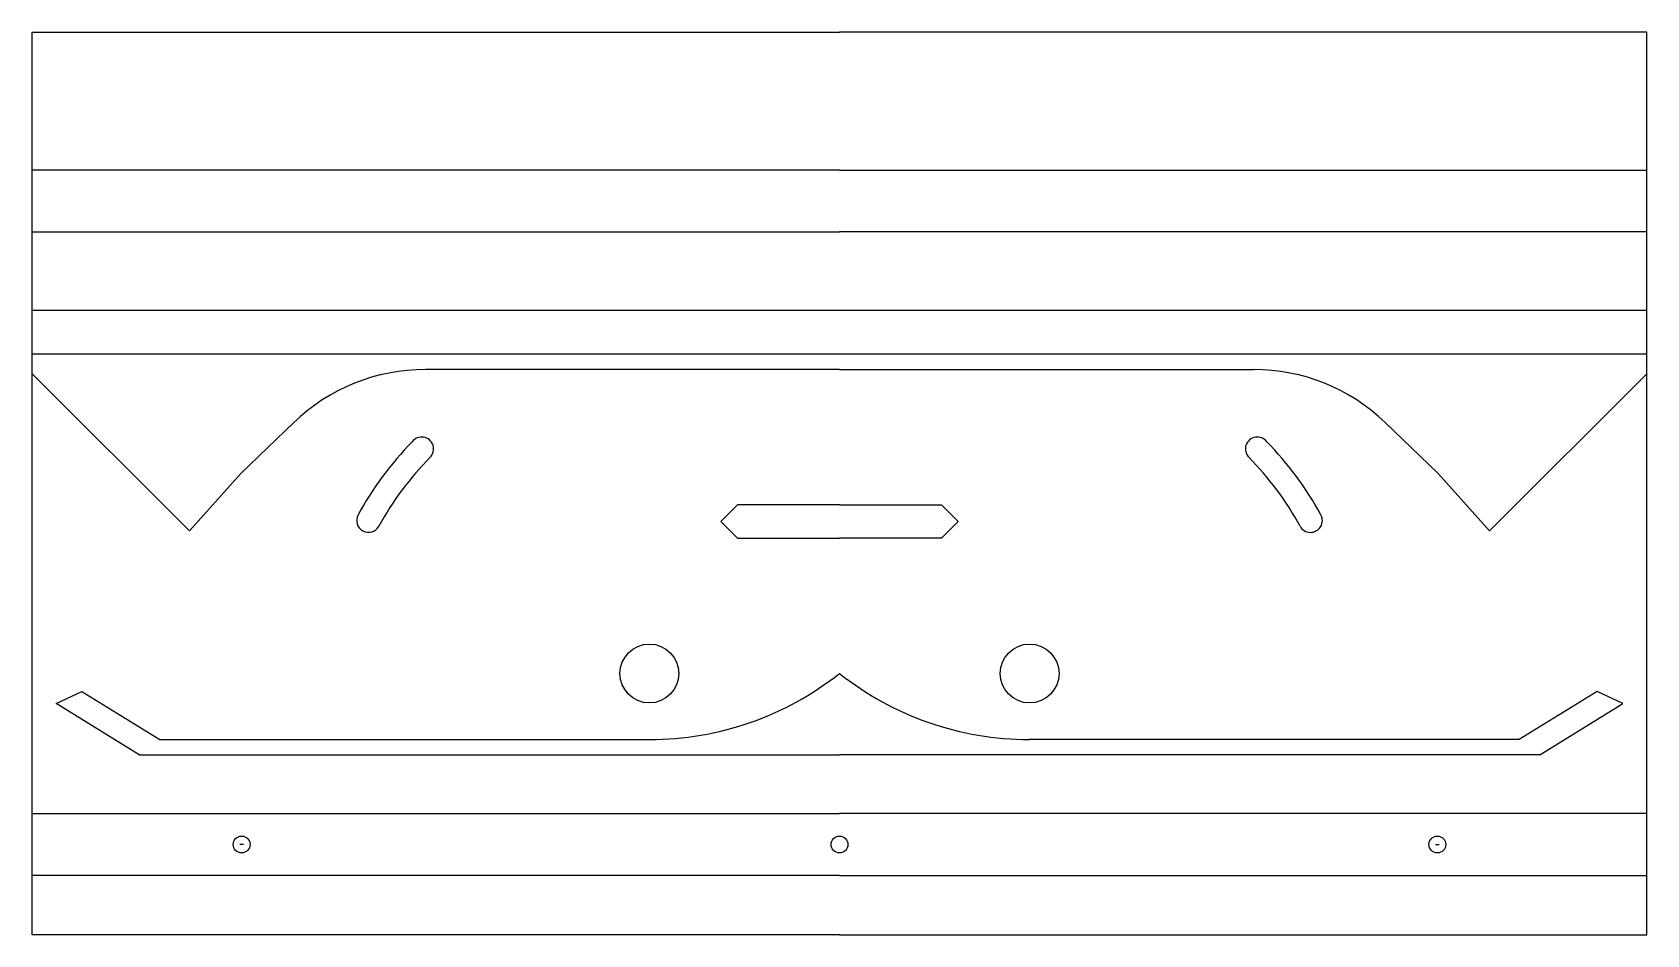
# Model space of a CAD drawing. Extents: x 10.75 to 19.25, y 1.38 to 6.12.
import ezdxf

# ---------------------------------------------------------------- set-up
doc = ezdxf.new("R2010")
doc.units = 0
doc.header["$MEASUREMENT"] = 0
doc.layers.add('2_CAMS_1', color=7, linetype='Continuous')
doc.layers.add('3_NEWCAM_1', color=7, linetype='Continuous')

msp = doc.modelspace()

# ---------------------------------------------------------------- linework, layer by layer
at = {"layer": '2_CAMS_1', "color": 7, "linetype": 'Continuous', "lineweight": 25}
for p, q in [((11.85, 3.805), (12.1265, 4.0708)), ((18.15, 3.805), (17.8735, 4.0708)), ((14.375, 3.55), (14.4625, 3.6375)), ((15.625, 3.55), (15.5375, 3.6375)), ((14.375, 3.55), (14.4625, 3.4625)), ((15.625, 3.55), (15.5375, 3.4625)), ((10.875, 2.5925), (11.0117, 2.655)), ((19.125, 2.5925), (18.9883, 2.655)), ((11.3125, 2.3225), (10.875, 2.5925)), ((18.6875, 2.3225), (19.125, 2.5925)), ((11.8625, 1.85), (11.842, 1.85)), ((18.1375, 1.85), (18.158, 1.85))]:
    msp.add_line(p, q, dxfattribs=at)
for centre in [(11.8522, 1.85), (15, 1.85), (18.1477, 1.85)]:
    msp.add_circle(centre, 0.0445, dxfattribs=at)
for centre, start, end in [((12.8196, 3.35), 90, 133.8767), ((17.1804, 3.35), 46.1233, 90)]:
    msp.add_arc(centre, 1, start, end, dxfattribs=at)
at = {"layer": '3_NEWCAM_1', "color": 7, "linetype": 'Continuous', "lineweight": 25}
for p, q in [((10.75, 6.125), (15, 6.125)), ((10.75, 1.375), (10.75, 6.125)), ((19.25, 6.125), (15, 6.125)), ((19.25, 1.375), (19.25, 6.125)), ((15, 5.4), (10.75, 5.4)), ((15, 5.4), (19.25, 5.4)), ((10.75, 5.075), (15, 5.075)), ((19.25, 5.075), (15, 5.075)), ((19.25, 4.66), (10.75, 4.66)), ((19.25, 4.43), (10.75, 4.43)), ((15, 4.35), (12.8196, 4.35)), ((15, 4.35), (17.1804, 4.35)), ((11.578, 3.5), (10.75, 4.328)), ((18.422, 3.5), (19.25, 4.328)), ((11.85, 3.805), (11.578, 3.5)), ((18.15, 3.805), (18.422, 3.5)), ((14.4625, 3.6375), (14.375, 3.55)), ((15, 3.6375), (14.4625, 3.6375)), ((15, 3.6375), (15.5375, 3.6375)), ((15.5375, 3.6375), (15.625, 3.55)), ((14.375, 3.55), (14.4625, 3.4625)), ((15.625, 3.55), (15.5375, 3.4625)), ((14.4625, 3.4625), (15, 3.4625)), ((15.5375, 3.4625), (15, 3.4625)), ((11.0117, 2.655), (11.4209, 2.4025)), ((18.9883, 2.655), (18.5791, 2.4025)), ((11.4209, 2.4025), (14, 2.4025)), ((18.5791, 2.4025), (16, 2.4025)), ((11.3125, 2.3225), (15, 2.3225)), ((18.6875, 2.3225), (15, 2.3225)), ((10.75, 2.0125), (15, 2.0125)), ((19.25, 2.0125), (15, 2.0125)), ((15, 1.6875), (10.75, 1.6875)), ((15, 1.6875), (19.25, 1.6875)), ((15, 1.375), (10.75, 1.375)), ((15, 1.375), (19.25, 1.375))]:
    msp.add_line(p, q, dxfattribs=at)
for centre in [(13.9993, 2.7499), (16.0007, 2.7499)]:
    msp.add_circle(centre, 0.155, dxfattribs=at)
for centre, radius, start, end in [((13.9759, 2.7627), 1.7199, 135.45622, 151.42925), ((12.8004, 3.932), 0.0625, -44.69647, 143.56845), ((17.1996, 3.932), 0.0625, 36.43155, -135.30353), ((16.0241, 2.7627), 1.7199, 28.57075, 44.54378), ((13.9898, 2.7551), 1.6108, 135.30353, 151.42925), ((16.0102, 2.7551), 1.6108, 28.57075, 44.69647), ((12.5203, 3.5553), 0.0625, 151.42925, -28.57075), ((17.4797, 3.5553), 0.0625, -151.42925, 28.57075), ((14, 4.0151), 1.6126, -90, -51.67532), ((16, 4.0151), 1.6126, -128.32468, -90)]:
    msp.add_arc(centre, radius, start, end, dxfattribs=at)

doc.saveas('drawing.dxf')
